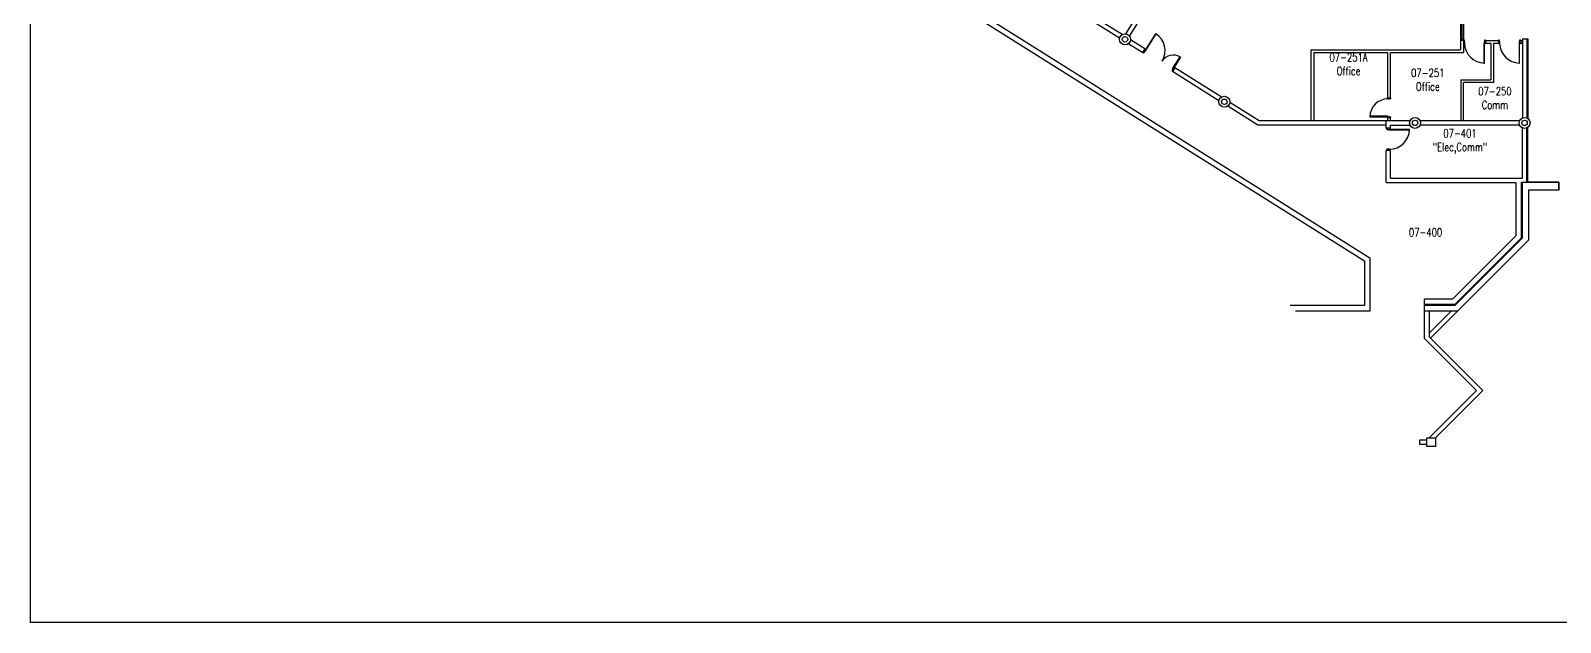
# Model space of a CAD drawing. Extents: x 11182 to 734459, y -1391328 to 152085.
# Drawn here: x 62862 to 132735, y -736982 to -709941 of the extents above; entities that cross this region are included whole.
import ezdxf
from ezdxf.enums import TextEntityAlignment as Align

# ---------------------------------------------------------------- set-up
doc = ezdxf.new("R2010")
doc.units = 0
doc.header["$LTSCALE"] = 500
doc.header["$MEASUREMENT"] = 0
doc.layers.add('0_Defpoints', color=106, linetype='CONTINUOUS', plot=False)
for name, color, linetype in [('0_room_data', 7, 'CONTINUOUS'), ('1_Wall_Exist', 251, 'CONTINUOUS'), ('3_Text', 7, 'CONTINUOUS')]:
    doc.layers.add(name, color=color, linetype=linetype)
doc.styles.add('1_200', font='simplex.shx', dxfattribs={"width": 0.75, "height": 460})

# ---------------------------------------------------------------- blocks, each defined once
blk = doc.blocks.new('room_data')
at = {"layer": '3_Text', "style": '1_200', "width": 0.75}
for tag, p in [('ROOMNUM', (0, 0)), ('ROOMUSE', (0, -575))]:
    blk.add_attdef(tag, text='', height=345, dxfattribs=at).set_placement(p, align=Align.MIDDLE_CENTER)

msp = doc.modelspace()

# ---------------------------------------------------------------- linework, layer by layer
at = {"layer": '0_Defpoints'}
msp.add_lwpolyline([(174624, -523132), (174624, -736982), (62862, -736982), (62862, -523132)], dxfattribs=at)
at = {"layer": '1_Wall_Exist'}
for p, q in [((97807, -704134), (123785, -720464)), ((97967, -703940), (124035, -720325)), ((112885, -710093), (115344, -706181)), ((113054, -710200), (115514, -706287)), ((112603, -710290), (110699, -709093)), ((112719, -710127), (110805, -708924)), ((128179, -708897), (128179, -710822)), ((128241, -710347), (128241, -708947)), ((128304, -708897), (128304, -710947)), ((113648, -710947), (113000, -710540)), ((113754, -710778), (113097, -710364)), ((113751, -710878), (114251, -710083)), ((113786, -710870), (114273, -710096)), ((114272, -710097), (114251, -710083)), ((128191, -710347), (128292, -710347)), ((128191, -710397), (128191, -710347)), ((128292, -710397), (128191, -710397)), ((128292, -710347), (128292, -710397)), ((128355, -710383), (128304, -710383)), ((128304, -710536), (128355, -710536)), ((128355, -710434), (128355, -710383)), ((128371, -710434), (128355, -710434)), ((128355, -710536), (128355, -710485)), ((128355, -710485), (128371, -710485)), ((128371, -710485), (128371, -710434)), ((129269, -710510), (129244, -710510)), ((129244, -710510), (129244, -711425)), ((129269, -710434), (129253, -710434)), ((129253, -710434), (129253, -710485)), ((129253, -710485), (129269, -710485)), ((129320, -710383), (129269, -710383)), ((129269, -710383), (129269, -710434)), ((129269, -711425), (129269, -710485)), ((129269, -710536), (129320, -710536)), ((129320, -710396), (129320, -710383)), ((129320, -710397), (129908, -710397)), ((129320, -710397), (129320, -710522)), ((129320, -710522), (129554, -710522)), ((129320, -710536), (129320, -710523)), ((129554, -710522), (129554, -712187)), ((129679, -710522), (129908, -710522)), ((129679, -710522), (129679, -712312)), ((129959, -710383), (129908, -710383)), ((129908, -710383), (129908, -710396)), ((129908, -710397), (129908, -710522)), ((129908, -710523), (129908, -710536)), ((129908, -710536), (129959, -710536)), ((129959, -710434), (129959, -710383)), ((129975, -710434), (129959, -710434)), ((129959, -710536), (129959, -710485)), ((129959, -710485), (129975, -710485)), ((129975, -710485), (129975, -710434)), ((130873, -710510), (130848, -710510)), ((130848, -710510), (130848, -711425)), ((130873, -710434), (130857, -710434)), ((130857, -710434), (130857, -710485)), ((130857, -710485), (130873, -710485)), ((130924, -710383), (130873, -710383)), ((130873, -710383), (130873, -710434)), ((130873, -711425), (130873, -710485)), ((130873, -710536), (130924, -710536)), ((130924, -710396), (130924, -710383)), ((130924, -710397), (130924, -710522)), ((130924, -710397), (130999, -710397)), ((130924, -710522), (130999, -710522)), ((130924, -710536), (130924, -710523)), ((130999, -710322), (130999, -713930)), ((130999, -710322), (131249, -710322)), ((131199, -710322), (131199, -713930)), ((131249, -710322), (131249, -713959)), ((113754, -710778), (113648, -710947)), ((113654, -710937), (113697, -710964)), ((113697, -710964), (113724, -710921)), ((113724, -710921), (113738, -710930)), ((113778, -710835), (113735, -710808)), ((113738, -710930), (113765, -710887)), ((113765, -710887), (113751, -710878)), ((113765, -710857), (113786, -710870)), ((115038, -711657), (115362, -711141)), ((115379, -711152), (115041, -711689)), ((115362, -711141), (115379, -711152)), ((121342, -710822), (121342, -714059)), ((121342, -710822), (128179, -710822)), ((121467, -710947), (121467, -714059)), ((121467, -710947), (124837, -710947)), ((124837, -710947), (124837, -713014)), ((124967, -710947), (124967, -713014)), ((124967, -710947), (128304, -710947)), ((115014, -711732), (114987, -711775)), ((114987, -711775), (115030, -711802)), ((115027, -711680), (115000, -711724)), ((115000, -711724), (115014, -711732)), ((115130, -711642), (115024, -711812)), ((117141, -713143), (115024, -711812)), ((115041, -711689), (115027, -711680)), ((115054, -711668), (115038, -711657)), ((115111, -711673), (115068, -711646)), ((117248, -712973), (115130, -711642)), ((129244, -711424), (129269, -711425)), ((130848, -711424), (130873, -711425)), ((128191, -712187), (128191, -714059)), ((128191, -712187), (129554, -712187)), ((128316, -714059), (128316, -712312)), ((129679, -712312), (128316, -712312)), ((118918, -714259), (117538, -713392)), ((118975, -714059), (117644, -713223)), ((124824, -713065), (124824, -713014)), ((124824, -713014), (124976, -713014)), ((124875, -713065), (124824, -713065)), ((124875, -713081), (124875, -713065)), ((124926, -713081), (124875, -713081)), ((124976, -713065), (124926, -713065)), ((124926, -713065), (124926, -713081)), ((124976, -713014), (124976, -713065)), ((125870, -714059), (118975, -714059)), ((124037, -713855), (124037, -713877)), ((124849, -713855), (124037, -713855)), ((124037, -713877), (124976, -713877)), ((124774, -714401), (124774, -714059)), ((124824, -713928), (124824, -713877)), ((124976, -713928), (124824, -713928)), ((124837, -713928), (124837, -714059)), ((124849, -713877), (124849, -713855)), ((124875, -713877), (124875, -713861)), ((124875, -713861), (124926, -713861)), ((124926, -713861), (124926, -713877)), ((124967, -713928), (124967, -714059)), ((124976, -713877), (124976, -713928)), ((130870, -714059), (126328, -714059)), ((124774, -714259), (118918, -714259)), ((124974, -714401), (124774, -714401)), ((124798, -714401), (124798, -714452)), ((124798, -714452), (124849, -714452)), ((124849, -714452), (124849, -714468)), ((124849, -714468), (124899, -714468)), ((124899, -714468), (124899, -714452)), ((124899, -714452), (125839, -714452)), ((124925, -714452), (124925, -714478)), ((124925, -714478), (125839, -714478)), ((124950, -714452), (124950, -714401)), ((124974, -714401), (124974, -714259)), ((124974, -714259), (125870, -714259)), ((125839, -714478), (125839, -714452)), ((130870, -714259), (126328, -714259)), ((130999, -716684), (130999, -714389)), ((131199, -716886), (131199, -714389)), ((131249, -716861), (131249, -714359)), ((124774, -716884), (124774, -715417)), ((124974, -715417), (124774, -715417)), ((124848, -715367), (124798, -715367)), ((124798, -715367), (124798, -715417)), ((124899, -715350), (124848, -715350)), ((124848, -715350), (124848, -715367)), ((124899, -715367), (124899, -715350)), ((124950, -715367), (124899, -715367)), ((124950, -715417), (124950, -715367)), ((124974, -716684), (124974, -715417)), ((124774, -716884), (130698, -716884)), ((124974, -716684), (130999, -716684)), ((130698, -716884), (130698, -719314)), ((130948, -716886), (130948, -719418)), ((132658, -716886), (130948, -716886)), ((130998, -719413), (130998, -716886)), ((132658, -716861), (131249, -716861)), ((132658, -717236), (132658, -716861)), ((132658, -716861), (132658, -717236)), ((132658, -716861), (132658, -717236)), ((130998, -719413), (130998, -716911)), ((131280, -717236), (131280, -719510)), ((132658, -717236), (131280, -717236)), ((131280, -717261), (131280, -719510)), ((131280, -719510), (126799, -723991)), ((130698, -719314), (127803, -722209)), ((130948, -719418), (127906, -722459)), ((127927, -722484), (130998, -719413)), ((128030, -722759), (131280, -719510)), ((124035, -720325), (124035, -722459)), ((124035, -720325), (124035, -722759)), ((123785, -720464), (123785, -722509)), ((126535, -722459), (126535, -722209)), ((127803, -722209), (126535, -722209)), ((127906, -722459), (126535, -722459)), ((126535, -722759), (126535, -722484)), ((126535, -722484), (127927, -722484)), ((123785, -722509), (120385, -722509)), ((124035, -722759), (120635, -722759)), ((124035, -722509), (124035, -722759)), ((126535, -722759), (126535, -722509)), ((128030, -722759), (126535, -722759)), ((128030, -722759), (126535, -722759)), ((126535, -724010), (126535, -722759)), ((126735, -722759), (126735, -723927)), ((126735, -723772), (127748, -722759)), ((128907, -726382), (126535, -724010)), ((126735, -723927), (129189, -726382)), ((126742, -728546), (128907, -726382)), ((129189, -726382), (127025, -728546)), ((126312, -728646), (126635, -728646)), ((126312, -728846), (126312, -728646)), ((126635, -728546), (127035, -728546)), ((126635, -728946), (126635, -728546)), ((127035, -728546), (127035, -728946)), ((126635, -728846), (126312, -728846)), ((127035, -728946), (126635, -728946))]:
    msp.add_line(p, q, dxfattribs=at)
for centre, radius in [((112848, -710341), 250), ((112848, -710341), 125), ((117386, -713193), 250), ((117386, -713193), 125), ((126099, -714159), 250), ((126099, -714159), 125), ((131099, -714159), 250), ((131099, -714159), 125)]:
    msp.add_circle(centre, radius, dxfattribs=at)
for centre, radius, start, end in [((113765, -710857), 914, 327.8477, 57.8477), ((129269, -710510), 914, 180, 270), ((130873, -710510), 914, 180, 270), ((115054, -711668), 610, 57.8477, 147.8477), ((124849, -713877), 813, 90, 180), ((124925, -714452), 914, 270, 0)]:
    msp.add_arc(centre, radius, start, end, dxfattribs=at)

# ---------------------------------------------------------------- block references
at = {"layer": '0_room_data', "xscale": 1.089432688349144, "yscale": 1.089432688349144, "zscale": 1.089432688349144}
for p, values in [((123059, -711161), {'ROOMNUM': '07-251A', 'ROOMUSE': 'Office'}), ((126679, -711872), {'ROOMNUM': '07-251', 'ROOMUSE': 'Office'}), ((129744, -712711), {'ROOMNUM': '07-250', 'ROOMUSE': 'Comm'}), ((128151, -714635), {'ROOMNUM': '07-401', 'ROOMUSE': '"Elec,Comm"'})]:
    msp.add_blockref('room_data', p, dxfattribs=at).add_auto_attribs(values)

# ---------------------------------------------------------------- texts
at = {"layer": '3_Text', "style": '1_200', "width": 0.75}
msp.add_text('07-400', height=375.9, dxfattribs=at).set_placement((125815, -719350))

doc.saveas('drawing.dxf')
